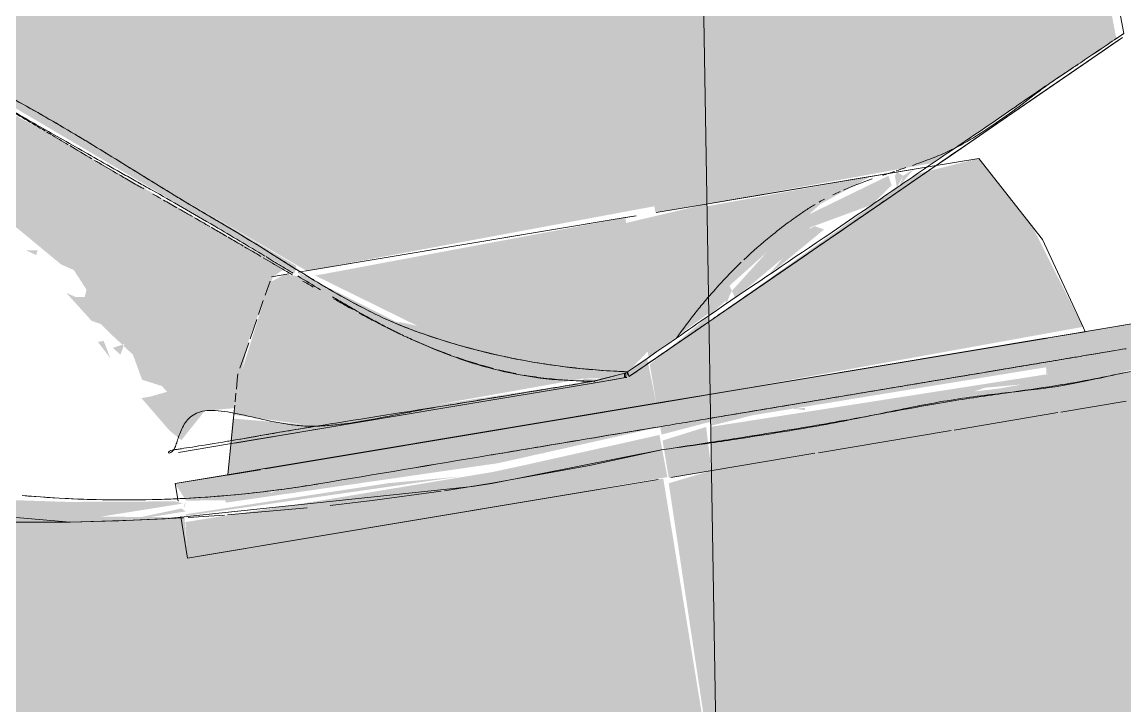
# Model space of a CAD drawing. Header units: millimetres. Extents: x 91786 to 132940, y -1987 to 10096.
# Drawn here: x 122227.35 to 122274.27, y 499.64 to 528.73 of the extents above; entities that cross this region are included whole.
import ezdxf

# ---------------------------------------------------------------- set-up
doc = ezdxf.new("R2010")
doc.units = ezdxf.units.MM
for name, color, linetype, lineweight in [('0-1', 7, 'Continuous', 9), ('A-GENM', 7, 'Continuous', 9), ('A-WALL-PATT', 7, 'Continuous', 9), ('P-SANR-FIXT', 7, 'Continuous', 9)]:
    doc.layers.add(name, color=color, linetype=linetype, lineweight=lineweight)
doc.layers.add('0-2', color=7, linetype='Continuous', lineweight=9, transparency=0.7)

# ---------------------------------------------------------------- blocks, each defined once
blk = doc.blocks.new('смеситель для раковины - Default-30615600-Развертка 1_66-3')
at = {"layer": '0-2'}
h = blk.add_hatch(color=256, dxfattribs=at)
h.paths.add_polyline_path([(-94647.828, 518.143), (-94633.046, 520.891), (-94635.641, 536.4), (-94664.779, 539.107), (-94664.622, 527.674), (-94655.461, 522.573), (-94647.921, 518.195)])
h.paths.add_polyline_path([(-94679.737, 534.028), (-94679.737, 540.646), (-94725.961, 544.999), (-94727.049, 543.711), (-94726.911, 543.076), (-94726.23, 542.206), (-94725.443, 542.033), (-94703.673, 539.697), (-94690.217, 537.035), (-94681.865, 534.716), (-94680.336, 534.222)])
h = blk.add_hatch(color=256, dxfattribs=at)
h.paths.add_polyline_path([(-94648.341, 518.057), (-94648.277, 518.356), (-94658.837, 524.587), (-94662.018, 526.258), (-94661.252, 525.672), (-94648.387, 518.083)])
h.paths.add_polyline_path([(-94662.788, 526.258), (-94664.779, 527.436), (-94664.729, 527.202), (-94663.183, 526.45)])
h.paths.add_polyline_path([(-94686.663, 535.845), (-94690.213, 536.415), (-94685.705, 535.516), (-94686.607, 535.826)])
h.paths.add_polyline_path([(-94679.737, 533.753), (-94679.737, 534.028), (-94687.721, 536.428), (-94687.758, 536.263), (-94683.86, 535.083), (-94679.758, 533.759)])
h.paths.add_polyline_path([(-94690.887, 537.073), (-94694.561, 538.091), (-94694.387, 537.82), (-94691.079, 537.102)])
h.paths.add_polyline_path([(-94695.343, 537.82), (-94695.754, 538.111), (-94700.319, 538.728), (-94700.319, 538.938), (-94700.409, 539.122), (-94702.673, 539.313), (-94702.859, 539.21), (-94710.095, 540.047), (-94707.805, 539.548), (-94695.754, 537.856)])
h.paths.add_polyline_path([(-94693.809, 537.465), (-94694.561, 537.787), (-94694.04, 537.519)])
h.paths.add_polyline_path([(-94705.295, 539.576), (-94704.381, 539.79), (-94713.148, 540.611), (-94713.126, 540.488), (-94707.906, 539.997), (-94705.405, 539.592)])
h = blk.add_hatch(color=256, dxfattribs=at)
h.paths.add_polyline_path([(-94659.273, 519.023), (-94659.79, 519.023), (-94659.345, 518.818)])
h.paths.add_polyline_path([(-94655.586, 515.034), (-94656.08, 514.871), (-94655.76, 514.579), (-94655.61, 514.972)])
h.paths.add_polyline_path([(-94653.163, 510.945), (-94652.165, 512.193), (-94650.935, 512.304), (-94650.293, 515.244), (-94649.258, 517.904), (-94648.756, 518.245), (-94659.313, 524.264), (-94664.779, 527.202), (-94664.567, 523.995), (-94663.028, 523.124), (-94663.688, 522.883), (-94662.912, 522.376), (-94662.684, 522.234), (-94661.924, 522.208), (-94661.665, 521.807), (-94661.933, 521.696), (-94661.916, 521.424), (-94658.284, 518.418), (-94657.74, 518.18), (-94657.199, 517.34), (-94657.276, 517.027), (-94657.655, 517.027), (-94658.065, 517.213), (-94656.984, 516.019), (-94656.587, 515.882), (-94656.08, 515.378), (-94655.225, 514.579), (-94654.835, 513.512), (-94653.998, 513.247), (-94653.767, 513), (-94654.51, 512.792), (-94654.865, 512.734), (-94653.667, 511.349)])
h.paths.add_polyline_path([(-94656.184, 514.426), (-94656.47, 515.162), (-94656.717, 515.124), (-94656.196, 514.441)])
h.paths.add_polyline_path([(-94663.989, 523.258), (-94663.751, 523.565), (-94664.204, 523.4)])
h.paths.add_polyline_path([(-94679.737, 532.907), (-94679.737, 533.152), (-94679.931, 532.983)])
h.paths.add_polyline_path([(-94681.692, 533.802), (-94681.015, 534.007), (-94684.819, 534.799), (-94684.509, 534.462), (-94682.133, 533.897)])
h.paths.add_polyline_path([(-94680.86, 533.502), (-94681.401, 533.759), (-94680.975, 533.543)])
h.paths.add_polyline_path([(-94694.04, 537.417), (-94695.754, 537.694), (-94694.149, 537.43)])
for points in [[(-94633.001, 520.624), (-94630.809, 520.991), (-94631.061, 535.959), (-94635.607, 536.196), (-94633.046, 520.891)], [(-94630.809, 520.991), (-94621.178, 522.736), (-94613.393, 528.026), (-94614.615, 534.381), (-94631.057, 535.705), (-94630.815, 521.373)], [(-94630.673, 512.893), (-94614.815, 515.761), (-94617.033, 520.162), (-94619.238, 522.927), (-94621.861, 522.27), (-94630.725, 515.992), (-94630.678, 513.204)], [(-94654.65, 521.595), (-94655.145, 521.985), (-94654.661, 521.596)], [(-94633.289, 514.467), (-94630.731, 516.34), (-94630.809, 520.991), (-94634.245, 520.183), (-94633.313, 514.613)], [(-94624.398, 520.537), (-94623.08, 521.237), (-94623.373, 521.237), (-94624.269, 520.625)], [(-94632.961, 512.511), (-94630.673, 512.893), (-94630.729, 516.219), (-94633.238, 514.166), (-94633.077, 513.204)], [(-94651.195, 509.466), (-94632.961, 512.511), (-94633.353, 514.423), (-94634.316, 513.878), (-94643.963, 515.987), (-94642.481, 515.432), (-94635.23, 513.852), (-94635.39, 513.512), (-94636.031, 513.568), (-94636.226, 513.354), (-94647.946, 511.608), (-94650.99, 511.865), (-94651.181, 509.633)], [(-94607.847, 472.946), (-94605.24, 472.946), (-94605.268, 474.832), (-94611.967, 513.99), (-94612.32, 513.82), (-94611.967, 512.766), (-94630.618, 509.651), (-94630.379, 495.445), (-94626.996, 472.946), (-94609.665, 472.946)], [(-94632.739, 511.181), (-94630.653, 511.728), (-94630.673, 512.887), (-94632.96, 512.504), (-94632.741, 511.192)], [(-94632.433, 509.348), (-94630.618, 509.651), (-94630.844, 511.506), (-94632.697, 510.929), (-94632.437, 509.371)], [(-94652.974, 507.722), (-94641.335, 509.393), (-94644.343, 509.116), (-94652.969, 507.794)], [(-94632.483, 509.339), (-94632.473, 509.371), (-94632.485, 509.348)]]:
    blk.add_hatch(color=256, dxfattribs=at).paths.add_polyline_path(points)
h = blk.add_hatch(color=256, dxfattribs=at)
h.paths.add_polyline_path([(-94648.41, 518.045), (-94648.663, 518.244), (-94648.47, 518.081)])
h.paths.add_polyline_path([(-94658.715, 523.922), (-94658.776, 524.015), (-94658.734, 523.932)])
h = blk.add_hatch(color=256, dxfattribs=at)
h.paths.add_polyline_path([(-94630.729, 516.219), (-94630, 516.879), (-94629.847, 517.097), (-94629.747, 517.293), (-94629.849, 517.51), (-94625.985, 520.982), (-94623.85, 522.155), (-94630.807, 520.891), (-94630.731, 516.34)])
h.paths.add_polyline_path([(-94628.218, 517.931), (-94625.825, 519.906), (-94626.227, 520.046), (-94626.596, 519.854), (-94628.207, 517.942)])
h.paths.add_polyline_path([(-94622.611, 521.758), (-94622.014, 522.463), (-94622.461, 522.19)])
h = blk.add_hatch(color=256, dxfattribs=at)
h.paths.add_polyline_path([(-94629.976, 516.732), (-94629.849, 517.099), (-94630, 516.879), (-94629.989, 516.81)])
h.paths.add_polyline_path([(-94629.604, 516.986), (-94627.564, 518.696), (-94626.399, 519.999), (-94623.775, 520.963), (-94622.951, 521.781), (-94623.087, 522.19), (-94627.08, 520.248), (-94629.747, 517.293), (-94629.656, 517.097)])
h.paths.add_polyline_path([(-94622.729, 521.676), (-94622.461, 522.19), (-94622.712, 522.346), (-94622.811, 522.19)])
h = blk.add_hatch(color=256, dxfattribs=at)
h.paths.add_polyline_path([(-94647.436, 511.538), (-94636.045, 513.568), (-94635.161, 513.568), (-94635.262, 513.985), (-94644.054, 515.987), (-94648.198, 518.081), (-94648.076, 517.904), (-94648.756, 517.988), (-94649.418, 517.655), (-94650.834, 513.112), (-94650.924, 512.021), (-94647.524, 511.55)])
h.paths.add_polyline_path([(-94634.183, 513.852), (-94633.329, 514.708), (-94634.283, 520.41), (-94647.47, 517.943), (-94642.378, 515.436), (-94634.261, 513.867)])
h = blk.add_hatch(color=256, dxfattribs=at)
h.paths.add_polyline_path([(-94703.91, 498.462), (-94703.91, 499.403), (-94735.027, 501.841), (-94734.699, 501.68), (-94734.823, 501.438), (-94734.693, 501.358), (-94724.79, 500.62), (-94724.548, 500.833), (-94721.629, 500.405), (-94720.51, 500.423), (-94720.51, 500.23), (-94720.51, 499.996), (-94714.127, 499.443), (-94706.234, 498.686), (-94706.158, 498.753), (-94703.917, 498.463)])
h.paths.add_polyline_path([(-94709.118, 499.025), (-94709.325, 499.314), (-94708.515, 499.286), (-94708.582, 499.109), (-94709.006, 499.043)])
h.paths.add_polyline_path([(-94751.712, 502.798), (-94751.825, 502.882), (-94751.825, 502.807)])
h.paths.add_polyline_path([(-94751.738, 502.913), (-94751.88, 503.6), (-94757.068, 503.804), (-94757.341, 503.486), (-94758.286, 503.455), (-94751.825, 502.92)])
h.paths.add_polyline_path([(-94761.309, 503.658), (-94761.719, 503.918), (-94761.589, 503.751)])
h.paths.add_polyline_path([(-94765.897, 508.007), (-94766.155, 508.007), (-94765.898, 508.009)])
h.paths.add_polyline_path([(-94691.177, 510.717), (-94691.177, 510.545), (-94692.032, 510.618)])
h.paths.add_polyline_path([(-94694.166, 511.17), (-94694.265, 511.42), (-94694.234, 511.184)])
h.paths.add_polyline_path([(-94727.292, 514.173), (-94727.633, 514.384), (-94728.126, 514.384)])
h.paths.add_polyline_path([(-94738.015, 515.227), (-94737.312, 514.818), (-94740.436, 515.109), (-94739.242, 515.189), (-94738.855, 515.201)])
h.paths.add_polyline_path([(-94759.21, 516.894), (-94759.768, 517.039), (-94759.299, 516.892)])
h.paths.add_polyline_path([(-94764.759, 515.163), (-94765.436, 514.565), (-94764.809, 515.103)])
h.paths.add_polyline_path([(-94766.173, 512.694), (-94764.715, 514.207), (-94759.38, 516.315), (-94679.737, 509.571), (-94679.957, 509.958), (-94682.903, 510.357), (-94685.57, 510.79), (-94688.883, 510.717), (-94689.402, 510.618), (-94694.166, 511.17), (-94707.723, 512.63), (-94707.723, 512.471), (-94710.595, 512.688), (-94715.144, 513.216), (-94724.564, 513.778), (-94731.412, 514.632), (-94733.015, 514.819), (-94742.219, 515.527), (-94742.221, 515.638), (-94746.886, 516.17), (-94754.282, 516.841), (-94757.344, 516.899), (-94761.157, 516.734), (-94761.832, 516.485), (-94764.935, 514.925), (-94765.993, 513.075)])
h.paths.add_polyline_path([(-94762.976, 504.62), (-94762.139, 504.585), (-94761.307, 504.62), (-94765.898, 508.011), (-94765.436, 513.64), (-94766.756, 511.535), (-94766.58, 508.683), (-94765.724, 506.447), (-94764.969, 505.853), (-94762.978, 504.621)])
h.paths.add_polyline_path([(-94663.057, 508.394), (-94661.26, 508.241), (-94662.706, 508.359)])
h.paths.add_polyline_path([(-94657.898, 507.481), (-94653.109, 508.247), (-94653.428, 508.34), (-94658.011, 508.317), (-94664.241, 508.52), (-94663.46, 508.191), (-94662.706, 507.891), (-94657.899, 507.482)])
h.paths.add_polyline_path([(-94721.069, 513.784), (-94720.186, 513.872), (-94722.886, 514.034)])
h.paths.add_polyline_path([(-94729.363, 513.971), (-94732.732, 514.622), (-94731.412, 514.379), (-94729.946, 514.087)])
h.paths.add_polyline_path([(-94744.935, 515.844), (-94749.958, 516.266), (-94745.747, 515.922), (-94745.289, 515.878)])
h.paths.add_polyline_path([(-94757.344, 516.899), (-94758.109, 517.085), (-94757.912, 516.947)])
h = blk.add_hatch(color=256, dxfattribs=at)
h.paths.add_polyline_path([(-94616.523, 400), (-94616.014, 400), (-94626.926, 472.446), (-94629.5, 472.446), (-94630, 472.946), (-94630.377, 495.359), (-94632.665, 509.309), (-94652.922, 506.097), (-94653.033, 507.66), (-94661.073, 507.73), (-94664.779, 508.022), (-94664.779, 494.417), (-94660.787, 493.24), (-94648.194, 486.663), (-94638.449, 477.871), (-94630.91, 465.845), (-94624.123, 442.27), (-94616.601, 400)])
h.paths.add_polyline_path([(-94679.737, 497.361), (-94679.957, 509.347), (-94759.767, 516.2), (-94765.166, 513.721), (-94765.708, 507.87), (-94760.763, 504.381), (-94751.946, 503.847), (-94751.835, 504.007), (-94751.559, 504.236), (-94751.552, 504.317), (-94751.324, 504.646), (-94751.478, 504.899), (-94750.291, 504.969), (-94731.561, 501.824), (-94681.29, 497.516)])
h = blk.add_hatch(color=256, dxfattribs=at)
h.paths.add_polyline_path([(-94627.213, 512.287), (-94626.637, 512.225), (-94626.637, 512.311)])
h.paths.add_polyline_path([(-94630.65, 511.553), (-94628.853, 512.004), (-94616.381, 514.044), (-94616.363, 513.76), (-94615.399, 513.621), (-94615.269, 513.364), (-94612.385, 514.013), (-94612.483, 514.305), (-94612.495, 515.929), (-94630.673, 512.887), (-94630.653, 511.72)])
h.paths.add_polyline_path([(-94620.585, 512.623), (-94617.098, 513.365), (-94618.465, 513.127), (-94619.751, 512.979), (-94620.403, 512.7)])
h = blk.add_hatch(color=256, dxfattribs=at)
h.paths.add_polyline_path([(-94765.921, 506.446), (-94766.621, 507.813), (-94766.015, 506.504)])
h.paths.add_polyline_path([(-94654.771, 507.628), (-94652.982, 507.912), (-94653.161, 508.038), (-94655.024, 507.641)])
h.paths.add_polyline_path([(-94652.978, 507.662), (-94649.295, 508.05), (-94652.978, 507.671)])
h.paths.add_polyline_path([(-94651.244, 508.272), (-94650.933, 508.268), (-94651.222, 508.275)])
h.paths.add_polyline_path([(-94767.212, 511.19), (-94766.983, 512.093), (-94767.22, 511.176)])
h.paths.add_polyline_path([(-94766.133, 514.015), (-94765.675, 514.423), (-94766.115, 514.039)])
h = blk.add_hatch(color=256, dxfattribs=at)
h.paths.add_polyline_path([(-94630.618, 509.651), (-94611.967, 512.766), (-94612.603, 513.884), (-94615.383, 513.632), (-94615.399, 513.893), (-94630.649, 511.51), (-94630.624, 510.005)])
h.paths.add_polyline_path([(-94627.843, 512.042), (-94626.319, 512.324), (-94627.721, 512.061)])
h.paths.add_polyline_path([(-94620.585, 512.623), (-94618.973, 513.175), (-94617.459, 513.308), (-94620.403, 512.646)])
h = blk.add_hatch(color=256, dxfattribs=at)
h.paths.add_polyline_path([(-94651.254, 508.288), (-94639.668, 509.968), (-94632.794, 511.51), (-94632.961, 512.504), (-94653.428, 509.093), (-94652.964, 508.369), (-94651.319, 508.391)])
h.paths.add_polyline_path([(-94649.444, 508.691), (-94648.984, 508.89), (-94649.295, 508.721)])
h = blk.add_hatch(color=256, dxfattribs=at)
h.paths.add_polyline_path([(-94637.606, 510.387), (-94639.286, 510.282), (-94637.656, 510.38)])
h.paths.add_polyline_path([(-94652.9, 505.93), (-94632.488, 509.371), (-94632.829, 511.165), (-94638.448, 509.907), (-94639.906, 509.592), (-94648.838, 508.111), (-94649.062, 508.088), (-94652.993, 507.459), (-94652.922, 506.097)])
h.paths.add_polyline_path([(-94653.042, 508.071), (-94652.964, 508.369), (-94653.063, 508.126)])
h = blk.add_hatch(color=256, dxfattribs=at)
h.paths.add_polyline_path([(-94609.13, 400), (-94605.24, 400), (-94605.512, 472.446), (-94626.921, 472.446), (-94616.013, 400), (-94612.051, 400)])
h.paths.add_polyline_path([(-94630.379, 495.445), (-94630.618, 509.651), (-94632.433, 509.109), (-94630.802, 498.257)])
h = blk.add_hatch(color=256, dxfattribs=at)
h.paths.add_polyline_path([(-94709.382, 499.881), (-94709.481, 499.89), (-94709.385, 499.882)])
h.paths.add_polyline_path([(-94751.63, 503.578), (-94751.835, 503.6), (-94751.786, 503.591)])
h.paths.add_polyline_path([(-94754.685, 503.845), (-94755.89, 503.955), (-94754.707, 503.847)])
h.paths.add_polyline_path([(-94656.538, 507.646), (-94658.014, 507.717), (-94656.746, 507.655)])
at = {"layer": '0-1'}
for p, q in [((-94613.075, 528.234), (-94614.207, 534.344)), ((-94621.635, 522.226), (-94621.058, 522.623)), ((-94622.975, 521.306), (-94621.759, 522.141)), ((-94626.311, 519.014), (-94623.204, 521.148)), ((-94630.725, 515.982), (-94626.513, 518.875)), ((-94649.599, 517.113), (-94649.395, 517.7)), ((-94649.883, 516.293), (-94649.681, 516.877)), ((-94650.243, 515.254), (-94649.958, 516.076)), ((-94634.115, 513.653), (-94630.725, 515.982)), ((-94630.725, 515.983), (-94634.07, 513.684)), ((-94650.674, 514.012), (-94650.415, 514.76)), ((-94650.415, 514.76), (-94650.302, 515.084)), ((-94650.786, 513.512), (-94650.761, 513.76)), ((-94650.827, 513.114), (-94650.788, 513.491)), ((-94650.882, 512.567), (-94650.844, 512.937)), ((-94650.936, 512.029), (-94650.895, 512.436)), ((-94651.194, 509.466), (-94650.936, 512.029)), ((-94653.428, 509.093), (-94653.304, 508.348)), ((-94653.195, 507.696), (-94652.9, 505.93))]:
    blk.add_line(p, q, dxfattribs=at)
at = {"layer": '0-1', "flags": 128}
for points in [[(-94621.058, 522.623), (-94620.411, 523.067), (-94616.229, 525.94), (-94613.904, 527.537), (-94613.135, 528.067), (-94613.509, 527.81), (-94614.593, 527.066), (-94618.028, 524.706)], [(-94618.028, 524.706), (-94621.505, 522.318), (-94627.67, 518.082), (-94630.725, 515.983)], [(-94619.238, 522.927), (-94616.53, 519.474), (-94614.782, 515.727), (-94614.725, 515.555)]]:
    blk.add_lwpolyline(points, dxfattribs=at)
at = {"layer": 'P-SANR-FIXT'}
for p, q in [((-94619.238, 522.927), (-94621.223, 522.595)), ((-94621.223, 522.595), (-94619.238, 522.927)), ((-94621.223, 522.595), (-94630.751, 521.001)), ((-94628.525, 521.373), (-94621.223, 522.595)), ((-94630.751, 521.001), (-94628.525, 521.373)), ((-94630.751, 521.001), (-94632.969, 520.629)), ((-94632.969, 520.629), (-94630.751, 521.001)), ((-94647.925, 518.127), (-94634.283, 520.41)), ((-94634.283, 520.41), (-94640.041, 519.446)), ((-94634.283, 520.41), (-94633.813, 520.488)), ((-94634.26, 520.413), (-94634.283, 520.41)), ((-94633.813, 520.488), (-94634.26, 520.413)), ((-94640.041, 519.446), (-94647.925, 518.127)), ((-94648.589, 518.016), (-94649.329, 517.892)), ((-94649.329, 517.892), (-94648.589, 518.016)), ((-94647.965, 518.12), (-94648.184, 518.083)), ((-94648.184, 518.083), (-94647.965, 518.12)), ((-94612.495, 515.929), (-94620.931, 514.52)), ((-94614.505, 515.593), (-94613.496, 515.761)), ((-94613.496, 515.761), (-94612.495, 515.929)), ((-94632.107, 515.279), (-94632.521, 514.993)), ((-94630.64, 512.898), (-94616.404, 515.276)), ((-94630.619, 512.896), (-94616.321, 515.288)), ((-94616.321, 515.288), (-94630.619, 512.896)), ((-94616.113, 515.323), (-94614.725, 515.555)), ((-94614.725, 515.555), (-94616.113, 515.323)), ((-94616.034, 515.338), (-94614.505, 515.593)), ((-94632.521, 514.993), (-94632.933, 514.711)), ((-94633.353, 514.423), (-94633.768, 514.138)), ((-94620.931, 514.52), (-94630.64, 512.898)), ((-94633.768, 514.138), (-94634.183, 513.852)), ((-94634.115, 513.652), (-94634.183, 513.852)), ((-94635.591, 513.459), (-94635.565, 513.402)), ((-94635.591, 513.459), (-94635.565, 513.402)), ((-94635.565, 513.402), (-94635.558, 513.387)), ((-94635.565, 513.402), (-94635.558, 513.387)), ((-94634.817, 513.511), (-94635.558, 513.387)), ((-94634.27, 513.603), (-94634.813, 513.512)), ((-94630.64, 512.898), (-94632.961, 512.511)), ((-94632.96, 512.511), (-94630.64, 512.898)), ((-94632.96, 512.504), (-94630.619, 512.896)), ((-94630.619, 512.896), (-94632.96, 512.504)), ((-94653.428, 509.093), (-94632.961, 512.511)), ((-94649.601, 509.719), (-94632.961, 512.504)), ((-94632.961, 512.504), (-94645.855, 510.346)), ((-94632.961, 512.511), (-94644.991, 510.501)), ((-94612.968, 512.598), (-94615.75, 512.134)), ((-94615.75, 512.134), (-94612.968, 512.598)), ((-94615.875, 512.113), (-94620.292, 511.375)), ((-94620.292, 511.375), (-94615.875, 512.113)), ((-94647.62, 511.369), (-94650.886, 510.822)), ((-94620.424, 511.353), (-94626.063, 510.411)), ((-94626.063, 510.411), (-94620.424, 511.353)), ((-94644.991, 510.501), (-94649.519, 509.745)), ((-94632.664, 510.541), (-94639.962, 509.107)), ((-94635.797, 509.872), (-94632.664, 510.541)), ((-94645.855, 510.346), (-94649.601, 509.719)), ((-94626.219, 510.385), (-94630.59, 509.655)), ((-94630.59, 509.655), (-94626.219, 510.385)), ((-94649.886, 509.684), (-94651.416, 509.429)), ((-94651.196, 509.452), (-94649.808, 509.684)), ((-94649.808, 509.684), (-94651.196, 509.452)), ((-94639.961, 509.108), (-94635.797, 509.872)), ((-94630.59, 509.655), (-94632.344, 509.362)), ((-94632.344, 509.362), (-94630.59, 509.655)), ((-94651.416, 509.429), (-94653.428, 509.093)), ((-94632.882, 509.273), (-94652.9, 505.93)), ((-94641.972, 508.79), (-94639.961, 509.108)), ((-94639.962, 509.107), (-94640.802, 508.971)), ((-94638.758, 508.291), (-94632.882, 509.273)), ((-94640.802, 508.971), (-94653.858, 507.599)), ((-94645.044, 508.37), (-94642.117, 508.769)), ((-94651.898, 506.097), (-94638.758, 508.291)), ((-94646.834, 508.162), (-94645.044, 508.37)), ((-94656.144, 507.503), (-94653.073, 507.641)), ((-94652.872, 507.653), (-94651.328, 507.755)), ((-94651.208, 507.763), (-94647.818, 508.058)), ((-94660.635, 507.458), (-94657.9, 507.459)), ((-94657.898, 507.459), (-94656.403, 507.495)), ((-94653.858, 507.599), (-94655.195, 507.537)), ((-94652.9, 505.93), (-94651.898, 506.097))]:
    blk.add_line(p, q, dxfattribs=at)
at = {"layer": 'P-SANR-FIXT', "flags": 128}
for points in [[(-94619.853, 523.454), (-94617.374, 525.158), (-94615.38, 526.529), (-94613.981, 527.49), (-94613.254, 527.99), (-94613.253, 527.99), (-94613.981, 527.49), (-94615.38, 526.529), (-94617.374, 525.158), (-94619.853, 523.454)], [(-94655.195, 507.537), (-94657.899, 507.459), (-94683.298, 509.633), (-94734.087, 514.087), (-94759.481, 516.315), (-94765.125, 514.042), (-94765.898, 508.011), (-94761.011, 504.401), (-94754.657, 503.842), (-94703.83, 499.396)], [(-94634.183, 513.852), (-94633.768, 514.138), (-94633.353, 514.423), (-94632.937, 514.708), (-94632.521, 514.993), (-94632.107, 515.279)], [(-94634.319, 513.774), (-94634.318, 513.731), (-94634.316, 513.691), (-94634.313, 513.656), (-94634.297, 513.631), (-94634.268, 513.615), (-94634.241, 513.609), (-94634.216, 513.612)], [(-94651.208, 510.768), (-94653.288, 510.42), (-94651.208, 510.768), (-94647.282, 511.425), (-94641.875, 512.33), (-94635.558, 513.387)], [(-94635.558, 513.387), (-94641.875, 512.33), (-94647.282, 511.425), (-94647.572, 511.377)], [(-94635.558, 513.387), (-94634.914, 513.495), (-94634.27, 513.603)]]:
    blk.add_lwpolyline(points, dxfattribs=at)
at = {"layer": 'P-SANR-FIXT'}
for points, knots in [([(-94634.183, 513.852), (-94634.98, 513.882), (-94636.556, 514), (-94638.862, 514.352), (-94640.736, 514.791), (-94642.206, 515.232), (-94643.296, 515.602), (-94644.365, 516.035), (-94645.76, 516.711), (-94647.461, 517.689), (-94649.134, 518.748), (-94650.306, 519.478), (-94650.979, 519.886), (-94651.485, 520.183), (-94651.992, 520.478), (-94652.665, 520.877), (-94653.836, 521.586), (-94655.499, 522.617), (-94657.166, 523.641), (-94658.511, 524.44), (-94659.869, 525.215), (-94661.582, 526.16), (-94664.34, 527.643), (-94669.236, 530.09), (-94676.466, 533.106), (-94684.663, 535.747), (-94692.255, 537.65), (-94701.465, 539.481), (-94708.447, 540.409), (-94713.126, 540.847)], [0, 0, 0, 0, 0.027778, 0.055556, 0.083333, 0.097222, 0.111111, 0.125, 0.138889, 0.166667, 0.194444, 0.208333, 0.215278, 0.222222, 0.229167, 0.236111, 0.25, 0.277778, 0.305556, 0.319444, 0.333333, 0.361111, 0.388889, 0.444444, 0.555556, 0.666667, 0.75, 0.833333, 1, 1, 1, 1]), ([(-94713.126, 540.847), (-94706.887, 540.263), (-94697.587, 538.919), (-94685.409, 535.987), (-94675.72, 532.866), (-94668.343, 529.697), (-94663.13, 527.001), (-94660.982, 525.83), (-94659.273, 524.88), (-94657.583, 523.898), (-94655.499, 522.617), (-94653.42, 521.328), (-94651.951, 520.451), (-94651.105, 519.962), (-94649.844, 519.199), (-94648.384, 518.264), (-94646.697, 517.246), (-94645.413, 516.538), (-94644.321, 516.017), (-94643.652, 515.748), (-94643.427, 515.663)], [0, 0, 0, 0, 0.2222222, 0.3333333, 0.4444444, 0.5833333, 0.6180556, 0.6527778, 0.6701389, 0.6875, 0.7222222, 0.7569444, 0.7743056, 0.7829861, 0.7916667, 0.8263889, 0.84375, 0.8611111, 0.8784722, 0.8871528, 0.8871528, 0.8871528, 0.8871528]), ([(-94649.613, 518.773), (-94650.321, 519.199), (-94651.515, 519.913), (-94653.136, 520.855), (-94654.218, 521.467), (-94655.024, 521.918), (-94655.808, 522.36), (-94657.117, 523.103), (-94658.843, 524.091), (-94660.47, 525.012), (-94661.616, 525.638), (-94662.28, 525.992), (-94662.788, 526.258), (-94663.295, 526.52), (-94663.949, 526.856), (-94665.059, 527.422), (-94666.578, 528.181), (-94668.43, 529.077), (-94670.506, 530.027), (-94672.861, 531.03), (-94676.207, 532.361), (-94682.742, 534.685), (-94694.182, 537.798), (-94706.241, 539.673), (-94713.172, 540.34)], [0.2232143, 0.2232143, 0.2232143, 0.2232143, 0.25, 0.2678571, 0.2857143, 0.2946429, 0.3035714, 0.3214286, 0.3571429, 0.3928571, 0.4107143, 0.4196429, 0.4285714, 0.4375, 0.4464286, 0.4642857, 0.5, 0.5357143, 0.5714286, 0.6071429, 0.6428571, 0.7142857, 0.8571429, 1, 1, 1, 1]), ([(-94630.713, 516.248), (-94629.07, 517.379), (-94626.376, 519.179), (-94623.386, 521.224), (-94621.549, 522.493), (-94620.228, 523.385), (-94618.978, 524.229), (-94617.819, 525.03), (-94616.762, 525.762), (-94615.817, 526.4), (-94614.994, 526.945), (-94614.074, 527.567), (-94613.289, 528.099), (-94613.074, 528.234), (-94613.075, 528.234)], [0.0245071, 0.0245071, 0.0245071, 0.0245071, 0.1111111, 0.1666667, 0.1944444, 0.2222222, 0.25, 0.2777778, 0.3055556, 0.3333333, 0.3611111, 0.3888889, 0.4444444, 0.5, 0.5, 0.5, 0.5]), ([(-94613.393, 528.027), (-94613.603, 527.886), (-94614.074, 527.566), (-94614.879, 527.024), (-94615.405, 526.67), (-94615.691, 526.483), (-94615.837, 526.384)], [0.5555556, 0.5555556, 0.5555556, 0.5555556, 0.6111111, 0.6388889, 0.6527778, 0.6666667, 0.6666667, 0.6666667, 0.6666667]), ([(-94615.837, 526.384), (-94615.984, 526.285), (-94616.287, 526.076), (-94616.922, 525.604), (-94617.779, 524.948), (-94618.734, 524.265), (-94619.569, 523.743), (-94620.01, 523.494), (-94620.239, 523.376)], [0.6666667, 0.6666667, 0.6666667, 0.6666667, 0.6805556, 0.6944444, 0.7222222, 0.75, 0.7638889, 0.7777778, 0.7777778, 0.7777778, 0.7777778]), ([(-94651.486, 520.182), (-94651.654, 520.281), (-94651.992, 520.478), (-94652.665, 520.877), (-94653.836, 521.586), (-94655.499, 522.617), (-94657.166, 523.641), (-94658.511, 524.44), (-94659.19, 524.828), (-94659.531, 525.02)], [0.2222222, 0.2222222, 0.2222222, 0.2222222, 0.2291667, 0.2361111, 0.25, 0.2777778, 0.3055556, 0.3194444, 0.3333333, 0.3333333, 0.3333333, 0.3333333]), ([(-94658.902, 524.058), (-94658.845, 524.025), (-94658.54, 523.844), (-94658.231, 523.66), (-94657.976, 523.509)], [0.63977401, 0.63977401, 0.63977401, 0.63977401, 0.64285714, 0.65625101, 0.65625101, 0.65625101, 0.65625101]), ([(-94620.239, 523.376), (-94620.468, 523.259), (-94620.943, 523.039), (-94621.567, 522.804), (-94621.949, 522.671), (-94622.069, 522.63)], [0.77777778, 0.77777778, 0.77777778, 0.77777778, 0.79166667, 0.80555556, 0.81183714, 0.81183714, 0.81183714, 0.81183714]), ([(-94656.857, 522.845), (-94656.794, 522.808), (-94656.468, 522.616), (-94656.135, 522.421), (-94655.86, 522.26)], [0.67542249, 0.67542249, 0.67542249, 0.67542249, 0.67857143, 0.69168526, 0.69168526, 0.69168526, 0.69168526]), ([(-94655.808, 522.231), (-94655.726, 522.183), (-94655.453, 522.025), (-94655.103, 521.823), (-94654.833, 521.669), (-94654.76, 521.627)], [0.69249774, 0.69249774, 0.69249774, 0.69249774, 0.69642857, 0.70535714, 0.70865928, 0.70865928, 0.70865928, 0.70865928]), ([(-94626.625, 518.8), (-94625.541, 519.545), (-94624.311, 520.391), (-94623.134, 521.2), (-94622.973, 521.31)], [0, 0, 0, 0, 0.4444444, 0.5154459, 0.5154459, 0.5154459, 0.5154459]), ([(-94653.286, 520.79), (-94653.224, 520.755), (-94653.03, 520.644), (-94652.832, 520.531), (-94652.697, 520.454)], [0.729628423, 0.729628423, 0.729628423, 0.729628423, 0.732142857, 0.737477945, 0.737477945, 0.737477945, 0.737477945]), ([(-94626.596, 520.728), (-94626.723, 520.643), (-94626.976, 520.469), (-94627.478, 520.108), (-94628.242, 519.514), (-94628.863, 518.969), (-94629.235, 518.616)], [0.88888889, 0.88888889, 0.88888889, 0.88888889, 0.89583333, 0.90277778, 0.91666667, 0.93880944, 0.93880944, 0.93880944, 0.93880944]), ([(-94651.901, 519.995), (-94651.844, 519.962), (-94651.62, 519.832), (-94651.395, 519.701), (-94651.226, 519.603)], [0.747808928, 0.747808928, 0.747808928, 0.747808928, 0.75, 0.756406376, 0.756406376, 0.756406376, 0.756406376]), ([(-94647.89, 517.969), (-94648.418, 518.294), (-94649.278, 518.837), (-94650.306, 519.478), (-94650.979, 519.886), (-94651.317, 520.084), (-94651.486, 520.182)], [0.17263191, 0.17263191, 0.17263191, 0.17263191, 0.19444444, 0.20833333, 0.21527778, 0.22222222, 0.22222222, 0.22222222, 0.22222222]), ([(-94649.687, 518.704), (-94649.425, 518.551), (-94649.008, 518.307), (-94648.595, 518.065), (-94648.441, 517.975)], [0.77581961, 0.77581961, 0.77581961, 0.77581961, 0.78571429, 0.79167718, 0.79167718, 0.79167718, 0.79167718]), ([(-94648.416, 518.049), (-94648.579, 518.148), (-94648.964, 518.381), (-94649.353, 518.616), (-94649.578, 518.751)], [0.2079682, 0.2079682, 0.2079682, 0.2079682, 0.21428571, 0.22276979, 0.22276979, 0.22276979, 0.22276979]), ([(-94629.348, 518.508), (-94629.405, 518.454), (-94629.925, 517.948), (-94630.428, 517.406), (-94630.859, 516.895)], [0.94105311, 0.94105311, 0.94105311, 0.94105311, 0.94444444, 0.97222222, 0.97222222, 0.97222222, 0.97222222]), ([(-94630.362, 516.232), (-94629.856, 516.58), (-94628.597, 517.445), (-94627.357, 518.297), (-94626.625, 518.8)], [0, 0, 0, 0, 0.4, 1, 1, 1, 1]), ([(-94645.7, 516.437), (-94645.87, 516.534), (-94646.211, 516.731), (-94646.562, 516.937), (-94646.737, 517.041)], [0.1712106, 0.1712106, 0.1712106, 0.1712106, 0.17857143, 0.18573982, 0.18573982, 0.18573982, 0.18573982]), ([(-94646.689, 516.96), (-94646.527, 516.868), (-94646.249, 516.711), (-94645.977, 516.559), (-94645.862, 516.495)], [0.81482591, 0.81482591, 0.81482591, 0.81482591, 0.82142857, 0.8263126, 0.8263126, 0.8263126, 0.8263126]), ([(-94643.523, 515.7), (-94643.805, 515.808), (-94644.44, 516.071), (-94645.063, 516.373), (-94645.409, 516.551)], [0.11408329, 0.11408329, 0.11408329, 0.11408329, 0.125, 0.13888889, 0.13888889, 0.13888889, 0.13888889]), ([(-94635.591, 513.459), (-94636.289, 513.449), (-94637.658, 513.511), (-94639.675, 513.87), (-94641.372, 514.396), (-94642.593, 514.885), (-94643.304, 515.198), (-94643.844, 515.448), (-94644.4, 515.724), (-94645.017, 516.052), (-94645.457, 516.298), (-94645.7, 516.437)], [0, 0, 0, 0, 0.0357143, 0.0714286, 0.1071429, 0.125, 0.1339286, 0.1428571, 0.1517857, 0.1607143, 0.1712106, 0.1712106, 0.1712106, 0.1712106]), ([(-94645.6, 516.351), (-94645.386, 516.234), (-94645.032, 516.043), (-94644.69, 515.867), (-94644.551, 515.797)], [0.83006158, 0.83006158, 0.83006158, 0.83006158, 0.83928571, 0.84568515, 0.84568515, 0.84568515, 0.84568515]), ([(-94643.427, 515.663), (-94643.203, 515.578), (-94642.525, 515.338), (-94641.382, 514.976), (-94638.593, 514.248), (-94636.176, 513.926), (-94634.183, 513.852)], [0.8871528, 0.8871528, 0.8871528, 0.8871528, 0.8958333, 0.9131944, 0.9305556, 1, 1, 1, 1]), ([(-94634.07, 513.684), (-94633.452, 514.108), (-94632.336, 514.875), (-94631.22, 515.642), (-94630.724, 515.983)], [0, 0, 0, 0, 0.5, 0.9021764, 0.9021764, 0.9021764, 0.9021764]), ([(-94643.591, 515.335), (-94643.489, 515.288), (-94643.207, 515.162), (-94642.571, 514.888), (-94642.047, 514.683), (-94641.7, 514.557)], [0.86101542, 0.86101542, 0.86101542, 0.86101542, 0.86607143, 0.875, 0.89285714, 0.89285714, 0.89285714, 0.89285714]), ([(-94639.82, 514.585), (-94640.25, 514.683), (-94641.05, 514.885), (-94642.136, 515.211), (-94642.794, 515.432), (-94643.087, 515.537)], [0.06741842, 0.06741842, 0.06741842, 0.06741842, 0.08333333, 0.09722222, 0.10846834, 0.10846834, 0.10846834, 0.10846834]), ([(-94625.27, 512.777), (-94624.676, 512.876), (-94623.515, 513.071), (-94621.865, 513.347), (-94620.578, 513.562), (-94619.607, 513.725), (-94618.678, 513.88), (-94617.599, 514.061), (-94616.447, 514.254), (-94615.446, 514.421), (-94613.758, 514.704), (-94613.053, 514.822), (-94612.979, 514.834)], [0.25, 0.25, 0.25, 0.25, 0.3125, 0.375, 0.4375, 0.46875, 0.5, 0.5625, 0.625, 0.6875, 0.75, 1, 1, 1, 1]), ([(-94634.183, 513.852), (-94634.98, 513.882), (-94636.556, 514), (-94638.338, 514.272), (-94639.335, 514.477), (-94639.574, 514.53)], [0, 0, 0, 0, 0.02777778, 0.05555556, 0.06439883, 0.06439883, 0.06439883, 0.06439883]), ([(-94614.861, 514.519), (-94615.061, 514.485), (-94615.567, 514.401), (-94616.486, 514.247), (-94617.642, 514.054), (-94618.507, 513.909), (-94618.962, 513.833)], [0.2662707, 0.2662707, 0.2662707, 0.2662707, 0.3125, 0.375, 0.4375, 0.5, 0.5, 0.5, 0.5]), ([(-94635.591, 513.462), (-94635.448, 513.496), (-94635.233, 513.551), (-94634.945, 513.621), (-94634.656, 513.693), (-94634.441, 513.752), (-94634.298, 513.792)], [0, 0, 0, 0, 0.333333, 0.5, 0.666667, 1, 1, 1, 1]), ([(-94619.203, 513.792), (-94619.353, 513.767), (-94619.741, 513.702), (-94620.631, 513.553), (-94621.924, 513.337), (-94623.578, 513.06), (-94624.739, 512.866), (-94625.332, 512.767)], [0.5109097, 0.5109097, 0.5109097, 0.5109097, 0.53125, 0.5625, 0.625, 0.6875, 0.75, 0.75, 0.75, 0.75]), ([(-94647.436, 511.537), (-94648.236, 511.407), (-94649.703, 511.156), (-94651.473, 510.845), (-94652.564, 510.673), (-94653.107, 510.589), (-94653.351, 510.551), (-94653.502, 510.53), (-94653.615, 510.503), (-94653.708, 510.451), (-94653.733, 510.388), (-94653.666, 510.379), (-94653.588, 510.429), (-94653.537, 510.479), (-94653.496, 510.526), (-94653.456, 510.591), (-94653.406, 510.705), (-94653.322, 510.961), (-94653.174, 511.427), (-94652.839, 511.952), (-94652.227, 512.258), (-94651.243, 512.175), (-94650.033, 511.898), (-94648.946, 511.657), (-94648.185, 511.56), (-94647.755, 511.535), (-94647.436, 511.535), (-94647.119, 511.551), (-94646.693, 511.583), (-94645.941, 511.671), (-94644.837, 511.863), (-94643.678, 512.095), (-94642.714, 512.278), (-94641.972, 512.405), (-94641.214, 512.527), (-94640.186, 512.696), (-94638.344, 512.999), (-94636.702, 513.273), (-94635.591, 513.459)], [0.2222222, 0.2222222, 0.2222222, 0.2222222, 0.2777778, 0.3333333, 0.3888889, 0.4166667, 0.4305556, 0.4444444, 0.4583333, 0.4722222, 0.5, 0.5277778, 0.5416667, 0.5486111, 0.5555556, 0.5625, 0.5694444, 0.5833333, 0.6111111, 0.6388889, 0.6666667, 0.6944444, 0.7222222, 0.75, 0.7638889, 0.7708333, 0.7777778, 0.7847222, 0.7916667, 0.8055556, 0.8333333, 0.8611111, 0.875, 0.8888889, 0.9027778, 0.9166667, 0.9444444, 1, 1, 1, 1]), ([(-94653.715, 510.399), (-94653.706, 510.384), (-94653.666, 510.379), (-94653.588, 510.429), (-94653.537, 510.479), (-94653.496, 510.526), (-94653.456, 510.591), (-94653.406, 510.705), (-94653.322, 510.961), (-94653.174, 511.427), (-94652.839, 511.952), (-94652.227, 512.258), (-94651.243, 512.175), (-94650.033, 511.898), (-94648.946, 511.657), (-94648.185, 511.56), (-94647.755, 511.535), (-94647.436, 511.535), (-94647.119, 511.551), (-94646.693, 511.583), (-94645.941, 511.671), (-94644.837, 511.863), (-94643.678, 512.095), (-94642.714, 512.278), (-94641.972, 512.405), (-94641.214, 512.527), (-94640.186, 512.696), (-94638.344, 512.999), (-94636.702, 513.273), (-94635.591, 513.459)], [0.5, 0.5, 0.5, 0.5, 0.5277778, 0.5416667, 0.5486111, 0.5555556, 0.5625, 0.5694444, 0.5833333, 0.6111111, 0.6388889, 0.6666667, 0.6944444, 0.7222222, 0.75, 0.7638889, 0.7708333, 0.7777778, 0.7847222, 0.7916667, 0.8055556, 0.8333333, 0.8611111, 0.875, 0.8888889, 0.9027778, 0.9166667, 0.9444444, 1, 1, 1, 1]), ([(-94615.999, 513.218), (-94616.643, 513.119), (-94618.067, 512.962), (-94620.537, 512.669), (-94622.834, 512.195), (-94624.788, 511.79), (-94626.312, 511.506), (-94627.88, 511.249), (-94629.324, 511.021), (-94630.242, 510.884), (-94630.627, 510.827)], [0.4, 0.4, 0.4, 0.4, 0.5, 0.6, 0.7, 0.75, 0.8, 0.85, 0.9, 0.9361331, 0.9361331, 0.9361331, 0.9361331]), ([(-94625.332, 512.767), (-94625.924, 512.668), (-94627.133, 512.465), (-94628.902, 512.169), (-94630.064, 511.975), (-94630.6, 511.885)], [0.75, 0.75, 0.75, 0.75, 0.8125, 0.875, 0.9279521, 0.9279521, 0.9279521, 0.9279521]), ([(-94630.592, 511.886), (-94630.044, 511.978), (-94628.866, 512.175), (-94627.079, 512.474), (-94625.864, 512.678), (-94625.27, 512.777)], [0.0714623, 0.0714623, 0.0714623, 0.0714623, 0.125, 0.1875, 0.25, 0.25, 0.25, 0.25]), ([(-94647.557, 511.518), (-94648.31, 511.394), (-94649.525, 511.186), (-94650.542, 511.008), (-94650.941, 510.94)], [0.22503729, 0.22503729, 0.22503729, 0.22503729, 0.27777778, 0.31756046, 0.31756046, 0.31756046, 0.31756046]), ([(-94630.63, 510.852), (-94630.246, 510.911), (-94628.797, 511.137), (-94627.356, 511.368), (-94626.326, 511.544)], [0.0639283, 0.0639283, 0.0639283, 0.0639283, 0.1, 0.2, 0.2, 0.2, 0.2]), ([(-94651.141, 510.906), (-94651.228, 510.891), (-94651.839, 510.787), (-94652.564, 510.673), (-94653.107, 510.589), (-94653.351, 510.551), (-94653.502, 510.53), (-94653.615, 510.503), (-94653.708, 510.451), (-94653.723, 510.413), (-94653.715, 510.399)], [0.3243362, 0.3243362, 0.3243362, 0.3243362, 0.3333333, 0.3888889, 0.4166667, 0.4305556, 0.4444444, 0.4583333, 0.4722222, 0.5, 0.5, 0.5, 0.5]), ([(-94647.332, 509.085), (-94644.913, 509.49), (-94641.721, 510.024), (-94638.53, 510.558), (-94637.758, 510.687)], [0, 0, 0, 0, 0.5, 0.659377, 0.659377, 0.659377, 0.659377]), ([(-94653.202, 508.456), (-94653.342, 508.45), (-94654.184, 508.413), (-94656.434, 508.372), (-94658.542, 508.467), (-94659.942, 508.59)], [0.4668233, 0.4668233, 0.4668233, 0.4668233, 0.5, 0.6666667, 1, 1, 1, 1])]:
    blk.add_open_spline(points, degree=3, knots=knots, dxfattribs=at)
for points in [[(-94613.075, 528.234), (-94613.075, 528.234), (-94613.182, 528.167), (-94613.393, 528.027)], [(-94659.531, 525.02), (-94660.212, 525.404), (-94660.897, 525.782), (-94661.584, 526.157)], [(-94660.686, 525.101), (-94660.109, 524.771), (-94659.536, 524.435), (-94658.951, 524.087)], [(-94657.915, 523.472), (-94657.606, 523.289), (-94657.292, 523.102), (-94656.97, 522.912)], [(-94622.701, 521.497), (-94621.701, 522.184), (-94620.746, 522.841), (-94619.853, 523.454)], [(-94619.853, 523.454), (-94620.245, 523.185), (-94620.649, 522.908), (-94621.063, 522.623)], [(-94622.823, 522.377), (-94622.991, 522.321), (-94623.161, 522.265), (-94623.331, 522.207)], [(-94622.35, 522.534), (-94622.485, 522.489), (-94622.622, 522.444), (-94622.759, 522.398)], [(-94621.237, 522.503), (-94621.369, 522.413), (-94621.502, 522.321), (-94621.636, 522.229)], [(-94623.783, 522.052), (-94624.189, 521.909), (-94624.595, 521.756), (-94624.996, 521.582)], [(-94621.96, 522.007), (-94622.204, 521.839), (-94622.451, 521.669), (-94622.701, 521.497)], [(-94654.379, 521.411), (-94654.269, 521.349), (-94654.157, 521.285), (-94654.044, 521.221)], [(-94625.141, 521.519), (-94625.247, 521.471), (-94625.352, 521.422), (-94625.457, 521.372)], [(-94653.925, 521.154), (-94653.74, 521.049), (-94653.551, 520.941), (-94653.359, 520.832)], [(-94626.208, 520.971), (-94626.339, 520.893), (-94626.468, 520.812), (-94626.596, 520.728)], [(-94625.811, 521.193), (-94625.886, 521.153), (-94625.961, 521.113), (-94626.035, 521.071)], [(-94652.609, 520.403), (-94652.392, 520.279), (-94652.173, 520.152), (-94651.953, 520.025)], [(-94623.764, 520.767), (-94624.108, 520.53), (-94624.457, 520.291), (-94624.809, 520.048)], [(-94625.018, 519.905), (-94625.546, 519.542), (-94626.083, 519.173), (-94626.625, 518.8)], [(-94651.178, 519.575), (-94650.964, 519.451), (-94650.748, 519.325), (-94650.532, 519.199)], [(-94650.476, 519.166), (-94650.245, 519.031), (-94650.015, 518.897), (-94649.785, 518.762)], [(-94627.033, 518.52), (-94627.169, 518.426), (-94627.306, 518.332), (-94627.443, 518.238)], [(-94647.456, 517.705), (-94647.6, 517.792), (-94647.745, 517.881), (-94647.89, 517.969)], [(-94647.242, 517.342), (-94647.56, 517.533), (-94647.885, 517.729), (-94648.214, 517.927)], [(-94647.993, 517.713), (-94647.846, 517.627), (-94647.699, 517.542), (-94647.554, 517.458)], [(-94647.135, 517.513), (-94647.242, 517.577), (-94647.349, 517.641), (-94647.456, 517.705)], [(-94627.856, 517.955), (-94627.993, 517.86), (-94628.269, 517.67), (-94628.547, 517.48), (-94628.685, 517.384)], [(-94645.876, 516.797), (-94646.218, 516.982), (-94646.558, 517.174), (-94646.896, 517.372)], [(-94628.717, 517.362), (-94629.123, 517.083), (-94629.532, 516.803), (-94629.941, 516.521)], [(-94630.859, 516.895), (-94630.994, 516.736), (-94631.128, 516.573), (-94631.26, 516.408)], [(-94631.261, 516.406), (-94631.551, 516.044), (-94631.833, 515.668), (-94632.107, 515.279)], [(-94632.107, 515.279), (-94631.643, 515.605), (-94631.178, 515.928), (-94630.713, 516.248)], [(-94630.724, 515.983), (-94630.603, 516.066), (-94630.483, 516.149), (-94630.362, 516.232)], [(-94630.362, 516.232), (-94630.483, 516.149), (-94630.603, 516.066), (-94630.724, 515.983)], [(-94629.941, 516.521), (-94630.081, 516.425), (-94630.222, 516.328), (-94630.362, 516.232)], [(-94644.406, 515.724), (-94644.209, 515.626), (-94644.017, 515.533), (-94643.828, 515.444)], [(-94630.724, 515.983), (-94631.228, 515.637), (-94631.733, 515.29), (-94632.238, 514.943)], [(-94632.238, 514.943), (-94632.864, 514.512), (-94633.49, 514.082), (-94634.115, 513.652)], [(-94612.979, 514.834), (-94613.054, 514.821), (-94613.631, 514.725), (-94614.656, 514.553)], [(-94641.459, 514.471), (-94640.931, 514.286), (-94640.411, 514.127), (-94639.894, 513.993)], [(-94639.655, 513.933), (-94639.412, 513.874), (-94639.17, 513.82), (-94638.928, 513.773)], [(-94634.23, 513.819), (-94634.305, 513.796), (-94634.455, 513.752), (-94634.682, 513.689), (-94634.91, 513.633), (-94635.139, 513.579), (-94635.365, 513.519), (-94635.516, 513.481), (-94635.591, 513.462)], [(-94634.276, 513.786), (-94634.256, 513.688), (-94634.253, 513.599), (-94634.27, 513.603)], [(-94634.276, 513.786), (-94634.256, 513.688), (-94634.253, 513.599), (-94634.27, 513.603)], [(-94634.115, 513.652), (-94634.11, 513.653), (-94634.159, 513.731), (-94634.222, 513.816)], [(-94616.006, 513.253), (-94614.771, 513.45), (-94613.774, 513.664), (-94613.069, 513.803)], [(-94611.827, 514.013), (-94611.857, 514.016), (-94612.075, 513.986), (-94612.905, 513.845), (-94614.2, 513.557), (-94615.354, 513.317), (-94615.999, 513.218)], [(-94638.573, 513.706), (-94638.261, 513.652), (-94637.948, 513.606), (-94637.635, 513.57)], [(-94635.591, 513.459), (-94636.418, 513.32), (-94637.234, 513.183), (-94638.037, 513.05)], [(-94637.635, 513.57), (-94637.033, 513.5), (-94636.427, 513.463), (-94635.812, 513.459)], [(-94635.812, 513.459), (-94635.738, 513.458), (-94635.665, 513.458), (-94635.591, 513.459)], [(-94635.139, 513.578), (-94635.214, 513.559), (-94635.365, 513.519), (-94635.516, 513.481), (-94635.591, 513.462)], [(-94634.682, 513.69), (-94634.758, 513.67), (-94634.91, 513.633), (-94635.063, 513.597), (-94635.139, 513.578)], [(-94638.121, 513.036), (-94639.447, 512.815), (-94640.735, 512.602), (-94641.969, 512.404)], [(-94620.578, 512.574), (-94619.706, 512.719), (-94618.885, 512.838), (-94618.121, 512.946)], [(-94618.121, 512.946), (-94617.356, 513.054), (-94616.649, 513.151), (-94616.006, 513.253)], [(-94641.969, 512.404), (-94643.975, 512.082), (-94645.838, 511.799), (-94647.436, 511.537)], [(-94623.332, 512.081), (-94622.37, 512.258), (-94621.449, 512.429), (-94620.578, 512.574)], [(-94632.811, 511.515), (-94632.063, 511.64), (-94631.324, 511.764), (-94630.592, 511.886)], [(-94630.6, 511.885), (-94631.33, 511.763), (-94632.066, 511.64), (-94632.811, 511.515)], [(-94624.711, 511.829), (-94624.243, 511.913), (-94623.783, 511.998), (-94623.332, 512.081)], [(-94632.811, 511.515), (-94635.233, 511.11), (-94640.076, 510.299), (-94644.914, 509.49), (-94647.332, 509.085)], [(-94637.758, 510.687), (-94636.109, 510.963), (-94634.46, 511.239), (-94632.811, 511.515)], [(-94626.326, 511.544), (-94625.81, 511.633), (-94625.3, 511.723), (-94624.8, 511.813)], [(-94630.627, 510.827), (-94631.308, 510.728), (-94631.989, 510.633), (-94632.665, 510.543)], [(-94632.664, 510.543), (-94631.99, 510.643), (-94631.31, 510.746), (-94630.63, 510.852)], [(-94659.942, 508.59), (-94657.84, 508.406), (-94653.614, 508.305), (-94649.411, 508.737), (-94647.332, 509.085)], [(-94647.332, 509.085), (-94647.396, 509.075), (-94647.459, 509.064), (-94647.523, 509.054)], [(-94650.296, 508.68), (-94650.702, 508.637), (-94651.109, 508.598), (-94651.516, 508.565)], [(-94647.745, 509.018), (-94648.534, 508.893), (-94649.326, 508.786), (-94650.12, 508.699)], [(-94651.516, 508.565), (-94652.077, 508.519), (-94652.639, 508.483), (-94653.202, 508.456)]]:
    blk.add_open_spline(points, degree=3, dxfattribs=at)
blk = doc.blocks.new('TOY_Диспансер мыло - Дозатор Elegance new 11654 019001 хром-30721027-Развертка 1_66-3')
at = {"layer": 'A-GENM'}
blk.add_line((-94632.188, 602.876), (-94630, 472.946), dxfattribs=at)

msp = doc.modelspace()

# ---------------------------------------------------------------- hatches: boundary and pattern name
at = {"layer": 'A-WALL-PATT'}
h = msp.add_hatch(dxfattribs=at)
h.set_pattern_fill('FP_19', color=256, style=0, pattern_type=2)
h.set_pattern_definition([(90, (122116.3, 0), (-600, 4e-14), []), (180, (122116.3, 0), (-7e-14, -600), [])])
h.paths.add_polyline_path([(122227.698, 135), (122229.925, 135), (122228.86, 137.274), (122226.376, 144), (122220.494, 144), (122220.994, 135), (122226.51, 135)])
h.paths.add_polyline_path([(122279.563, 135), (122326.3, 135), (122326.3, 150), (122280.33, 150), (122276.525, 139.16), (122274.376, 135), (122277.233, 135)])
h.paths.add_polyline_path([(122335.244, 135), (122336.297, 135), (122336.297, 235), (122294.95, 235), (122292.97, 214.771), (122290.598, 195.925), (122289.756, 190), (122326.3, 190), (122326.3, 210), (122335.244, 210), (122335.244, 135.359)])
h.paths.add_polyline_path([(122251.931, 135), (122257.29, 135.031), (122262.844, 144.333), (122264.83, 150), (122251.931, 150), (122251.931, 144), (122242.441, 144), (122245.807, 136.782), (122247.082, 135), (122250.954, 135)])
h.paths.add_polyline_path([(122274.57, 190), (122276.972, 205.982), (122279.563, 227.81), (122280.05, 235), (122224.576, 235), (122226.832, 209.615), (122228.988, 196), (122251.931, 196), (122251.931, 190), (122273.864, 190)])
h.paths.add_polyline_path([(122247.689, 400), (122248.528, 400.163), (122237.588, 460.669), (122233.213, 473.101), (122224.769, 483.704), (122222.518, 485.134), (122222.593, 400), (122245.346, 400)])
h.paths.add_polyline_path([(122138.997, 516.243), (122139.488, 515.959), (122139.892, 516.111)])
h.paths.add_polyline_path([(122155.224, 514.607), (122154.477, 514.427), (122154.565, 514.248), (122155.6, 514.478)])
h.paths.add_polyline_path([(122160.005, 514.173), (122159.664, 514.384), (122160.881, 514.248)])
h.paths.add_polyline_path([(122191.027, 511.581), (122191.302, 511.389), (122191.04, 511.578)])
h.paths.add_polyline_path([(122161.903, 545.536), (122160.042, 543.711), (122160.222, 543.123), (122160.222, 543.436), (122160.342, 544.022), (122161.566, 545.02), (122161.875, 545.265), (122161.888, 545.393)])
h.paths.add_polyline_path([(122214.996, 610.15), (122222.496, 610.15), (122222.518, 539.699), (122255.21, 536.268), (122255.536, 536.026), (122256.233, 536.132), (122255.109, 602.876), (122255.609, 603.376), (122276.244, 603.376), (122276.244, 616.511), (122276.744, 617.011), (122282.057, 617.254), (122282.057, 624), (122225.246, 624), (122225.246, 623.65), (122226.496, 623.65), (122226.496, 610.65), (122220.06, 610.431), (122220.022, 610.287), (122215.214, 610.157)])
h.paths.add_polyline_path([(122143.654, 400), (122207.56, 400), (122207.56, 493.12), (122197.532, 496.247), (122188.913, 497.826), (122188.828, 498.126), (122183.38, 498.571), (122183.23, 498.483), (122176.762, 499.025), (122166.787, 500.23), (122166.787, 500.423), (122165.668, 500.405), (122162.507, 500.531), (122159.772, 500.669), (122152.575, 501.088), (122152.424, 500.835), (122151.395, 500.338), (122150.565, 500.142), (122149.112, 500.398), (122146.25, 499.665), (122143.021, 499.665), (122140.51, 500.696), (122137.322, 502.477), (122132.637, 503.154), (122129.94, 503.489), (122129.952, 503.775), (122129.011, 503.948), (122125.248, 504.116), (122126.286, 503.382), (122124.08, 504.081), (122122.172, 505.225), (122120.747, 507.083), (122120.298, 508.243), (122119.917, 510.038), (122120.294, 512.565), (122121.147, 514.248), (122122.942, 516.083), (122124.405, 516.887), (122125.662, 517.17), (122127.228, 517.201), (122129.188, 517.085), (122133.015, 516.841), (122156.384, 514.65), (122157.081, 514.607), (122163.346, 513.682), (122168.542, 513.251), (122172.256, 513.212), (122175.923, 512.819), (122179.734, 512.473), (122179.966, 512.583), (122188, 511.766), (122188.128, 511.93), (122193.347, 511.395), (122193.347, 511.147), (122199.018, 510.787), (122198.241, 511.048), (122200.825, 510.838), (122204, 510.46), (122203.567, 510.338), (122204.252, 510.081), (122205.55, 510.005), (122207.56, 510.099), (122207.366, 532.983), (122207.56, 533.152), (122207.56, 533.511), (122205.723, 533.759), (122206.755, 533.633), (122207.39, 533.802), (122199.541, 536.275), (122199.335, 536.486), (122195.016, 537.286), (122183.491, 539.339), (122183.889, 539.578), (122183.257, 539.668), (122181.88, 539.593), (122174.132, 540.42), (122174.124, 540.34), (122161.067, 541.751), (122160.222, 542.326), (122159.72, 543.73), (122160.222, 544.732), (122161.004, 545.336), (122161.987, 545.528), (122207.56, 541.212), (122207.497, 610.15), (122211.326, 610.437), (122209.774, 610.65), (122203.496, 610.65), (122203.496, 623.65), (122204.746, 623.65), (122204.746, 624.704), (122178.457, 627.932), (122169.156, 552.185), (122165.186, 552.673), (122175.292, 635), (122169.796, 635), (122169.594, 629.496), (122169.132, 629.132), (122168.427, 629.1), (122168.427, 628.8), (122146.931, 629.08), (122146.433, 629.412), (122146.196, 629.984), (122146.196, 635), (122138.996, 635), (122139.246, 665), (122178.974, 665), (122179.862, 672.235), (122194.248, 674.001), (122199.984, 665), (122200.712, 665), (122206.237, 670.352), (122208.067, 671.317), (122206.996, 671.55), (122206.996, 691.983), (122222.996, 691.75), (122222.996, 676), (122282.057, 676), (122282.057, 730.75), (122270.297, 730.75), (122270.297, 769.25), (122278.029, 769.25), (122277.797, 786.232), (122278.048, 789.75), (122277.545, 789.75), (122277.545, 929.603), (122276.045, 929.858), (122276.045, 932.382), (122277.545, 932.382), (122277.545, 937.104), (122276.045, 937.359), (122276.045, 939.883), (122277.545, 939.883), (122277.545, 944.605), (122276.045, 944.86), (122276.045, 947.384), (122277.545, 947.384), (122277.545, 952.106), (122276.045, 952.361), (122276.045, 954.885), (122277.545, 954.885), (122277.545, 959.607), (122276.045, 959.862), (122276.045, 962.386), (122277.545, 962.386), (122277.545, 967.108), (122276.045, 967.363), (122276.045, 969.888), (122277.545, 969.888), (122277.545, 974.61), (122276.045, 974.865), (122276.045, 977.389), (122277.545, 977.389), (122277.545, 982.111), (122276.045, 982.366), (122276.045, 984.89), (122277.545, 984.89), (122277.545, 995.75), (122301.544, 995.75), (122301.341, 789.75), (122301.041, 789.75), (122301.105, 788.102), (122301.341, 785.75), (122301.341, 769.25), (122328.297, 769.25), (122328.297, 776), (122336.297, 776), (122336.297, 1800), (121516.297, 1800), (121516.297, 600), (122116.297, 600), (122116.297, 400), (122120.877, 400)])
h.paths.add_polyline_path([(122336.297, 608.197), (122333.308, 596.095), (122333.022, 604.178), (122332.615, 604.248), (122327.732, 604.248), (122327.232, 605.042), (122327.393, 607.599), (122328.428, 608.197), (122333.308, 608.197)])
h.paths.add_polyline_path([(122336.297, 400), (122336.297, 563.124), (122328.527, 563.124), (122327.319, 564.332), (122327.319, 592.911), (122328.231, 593.896), (122333.289, 595.942), (122336.297, 608.197), (122336.297, 615), (122305.975, 614.739), (122306.089, 603.376), (122326.609, 603.376), (122327.109, 602.876), (122327.311, 603.524), (122327.957, 604.024), (122332.026, 604.024), (122332.926, 603.124), (122332.882, 596.815), (122332.195, 595.852), (122327.109, 594.101), (122327.109, 472.946), (122326.609, 472.446), (122297.055, 472.446), (122297.055, 400)])
h.paths.add_polyline_path([(122178.179, 499.025), (122178.324, 499.342), (122177.132, 499.229), (122177.451, 499.111)])
h.paths.add_polyline_path([(122156.901, 501.349), (122156.901, 501.515), (122156.418, 501.459)])
h.paths.add_polyline_path([(122133.622, 503.591), (122132.112, 503.804), (122133.214, 503.631)])
h.paths.add_polyline_path([(122229.398, 507.459), (122228.544, 507.554), (122229.131, 507.481)])
h.paths.add_polyline_path([(122121.273, 507.528), (122121.034, 508.988), (122121.26, 507.575)])
h.paths.add_polyline_path([(122230.152, 507.817), (122228.544, 507.983), (122230.09, 507.821)])
h.paths.add_polyline_path([(122233.431, 508.314), (122234.106, 508.466), (122233.869, 509.093), (122236.125, 509.745), (122236.072, 512.063), (122234.978, 512.001), (122234.134, 510.945), (122232.787, 512.251), (122232.304, 512.907), (122233.113, 512.778), (122233.53, 513), (122232.998, 513.457), (122232.149, 513.759), (122232.054, 514.602), (122231.017, 515.517), (122229.563, 516.733), (122229.291, 517.186), (122229.915, 517.213), (122230.266, 517.533), (122229.013, 518.418), (122228.161, 518.886), (122225.915, 520.801), (122225.627, 520.822), (122225.364, 521.441), (122225.527, 521.662), (122225.527, 521.891), (122225.015, 522.309), (122224.385, 522.376), (122224.009, 522.717), (122223.821, 522.982), (122224.074, 523.258), (122222.518, 523.945), (122222.518, 508.766), (122229.399, 508.308), (122232.555, 508.319)])
h.paths.add_polyline_path([(122234.136, 508.126), (122232.723, 508.242), (122233.869, 508.133)])
h.paths.add_polyline_path([(122224.591, 508.179), (122223.704, 508.451), (122222.518, 508.393), (122222.518, 508.271), (122224.24, 508.185)])
h.paths.add_polyline_path([(122207.56, 509.328), (122207.34, 509.36), (122127.53, 516.208), (122128.011, 516.297), (122207.34, 509.347)])
h.paths.add_polyline_path([(122197.142, 510.458), (122196.12, 510.717), (122196.12, 510.545)])
h.paths.add_polyline_path([(122177.094, 512.298), (122174.969, 512.688), (122175.603, 512.456)])
h.paths.add_polyline_path([(122231.051, 515.138), (122231.687, 514.972), (122231.484, 514.441), (122231.113, 515.039)])
h.paths.add_polyline_path([(122231.113, 514.426), (122230.827, 515.162), (122231.06, 515.034), (122231.111, 514.441)])
h.paths.add_polyline_path([(122149.985, 514.818), (122149.985, 515.042), (122148.309, 515.197), (122148.055, 514.9), (122148.442, 514.832)])
h.paths.add_polyline_path([(122127.998, 516.734), (122127.816, 516.889), (122127.87, 516.738)])
h.paths.add_polyline_path([(122239.416, 518.134), (122239.086, 518.356), (122228.457, 524.605), (122223.539, 527.224), (122223.804, 526.763), (122225.556, 525.846), (122232.349, 522.242), (122239.308, 518.195)])
h.paths.add_polyline_path([(122227.861, 518.56), (122227.636, 519.168), (122227.952, 518.818)])
h.paths.add_polyline_path([(122223.308, 523.258), (122223.106, 523.635), (122223.403, 523.352)])
h.paths.add_polyline_path([(122206.936, 533.759), (122204.654, 534.007), (122202.566, 534.656), (122202.478, 534.799), (122206.823, 533.802)])
h.paths.add_polyline_path([(122203.71, 534.859), (122201.857, 535.166), (122195.862, 537.027), (122202.968, 535.083), (122203.437, 534.942)])
h.paths.add_polyline_path([(122191.543, 538.111), (122189.534, 538.655), (122186.937, 538.906), (122186.978, 538.728), (122190.425, 538.211)])
h.paths.add_polyline_path([(122161.532, 541.703), (122161.336, 542.128), (122161.265, 541.862), (122161.52, 541.711)])
h.paths.add_polyline_path([(122208.205, 610.431), (122207.945, 610.65), (122207.945, 610.484)])
h.paths.add_polyline_path([(122207.945, 610.225), (122208.502, 610.404), (122208.205, 610.234)])
h.paths.add_polyline_path([(122221.788, 610.431), (122221.462, 610.65), (122221.491, 610.493)])
h.paths.add_polyline_path([(122213.302, 610.437), (122213.302, 610.65), (122212.418, 610.597)])
h.paths.add_polyline_path([(122303.297, 617.011), (122303.297, 630.75), (122301.178, 630.75), (122301.178, 628.352), (122300.678, 627.852), (122298.995, 627.852), (122299.239, 617.919), (122299.904, 617.254), (122300.813, 617.011)])
h.paths.add_polyline_path([(122303.297, 669.25), (122303.297, 685), (122336.297, 685), (122336.297, 724), (122328.297, 724.214), (122328.297, 730.75), (122297.055, 730.75), (122297.055, 669.25)])

# ---------------------------------------------------------------- block references
at = {"layer": 'P-SANR-FIXT'}
for name in ['TOY_Диспансер мыло - Дозатор Elegance new 11654 019001 хром-30721027-Развертка 1_66-3', 'смеситель для раковины - Default-30615600-Развертка 1_66-3']:
    msp.add_blockref(name, (216887.297, 0), dxfattribs=at)

doc.saveas('drawing.dxf')
